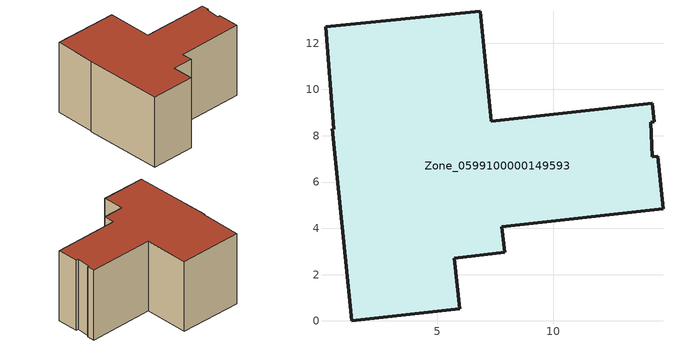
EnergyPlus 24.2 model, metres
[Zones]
Zone_0599100000149593
 floor ground (C_G): 5.73,2.71 5.97,0.52 1.31,0 0.45,8.31 0.53,8.29 0.17,12.71 6.85,13.39 7.32,8.62 14.28,9.41 14.36,8.6 14.23,8.59 14.28,7.1 14.52,7.12 14.75,4.85 7.78,4.07 7.91,2.96 z0
 wall outside (C_F): 5.97,0.52 5.73,2.71 7.91,2.96 7.78,4.07 14.75,4.85 14.52,7.12 14.28,7.1 14.23,8.59 14.36,8.6 14.28,9.41 7.32,8.62 6.85,13.39 0.17,12.71 0.53,8.29 0.45,8.31 1.31,0 5.97,0.52 z0:7.61
 roof outside (C_R): 0.53,8.29 0.45,8.31 1.31,0 5.97,0.52 5.73,2.71 7.91,2.96 7.78,4.07 14.75,4.85 14.52,7.12 14.28,7.1 14.23,8.59 14.36,8.6 14.28,9.41 7.32,8.62 6.85,13.39 0.17,12.71 z7.61
[BUILDING]
Pand.0599100000149593: North Axis=0; Terrain=City; Loads Convergence Tolerance Value=0.04; Temperature Convergence Tolerance Value=0.4; Solar Distribution=FullExterior; Maximum Number of Warmup Days=25; Minimum Number of Warmup Days=1
[Site:Location]
Rotterdam.The.Hague.AP_ZH_NLD Design_Conditions: Latitude=51.96; Longitude=4.45; Time Zone=1; Elevation=-4.5
[SITE:GROUNDTEMPERATURE:BUILDINGSURFACE]
18, 18, 18, 18, 18, 18, 18, 18, 18, 18, 18, 18
[MATERIAL] Thermal Absorptance=0.9; Solar Absorptance=0.7; Visible Absorptance=0.7
Name | Roughness | Thickness | Conductivity | Density | Specific Heat
G.D.1965 | MediumSmooth | 0.15 | 1 | 540 | 1210
F.D.1965 | Rough | 0.3 | 0.857143 | 1920 | 840
R.D.1965 | MediumRough | 0.2 | 0.08 | 1500 | 1000
[CONSTRUCTION]
C_G: G.D.1965
C_F: F.D.1965
C_R: R.D.1965
[ZONE]
Zone_0599100000149593: Type=1; Multiplier=1; Ceiling Height=Autocalculate; Volume=Autocalculate; Floor Area=autocalculate; Part of Total Floor Area=Yes
[ZONEINFILTRATION:DESIGNFLOWRATE]
Infil_Zone_0599100000149593: Zone or ZoneList or Space or SpaceList=Zone_0599100000149593; Schedule=AlwaysOn; Design Flow Rate Calculation Method=Flow/Area; Flow Rate per Floor Area=0.0042; Constant Term Coefficient=1; Temperature Term Coefficient=0; Velocity Term Coefficient=0; Velocity Squared Term Coefficient=0
[HVACTEMPLATE:ZONE:IDEALLOADSAIRSYSTEM]
Zone_0599100000149593: Maximum Heating Supply Air Temperature=50; Minimum Cooling Supply Air Temperature=13; Maximum Heating Supply Air Humidity Ratio=0.0156; Minimum Cooling Supply Air Humidity Ratio=0.0077; Heating Limit=NoLimit; Cooling Limit=NoLimit; Dehumidification Control Type=ConstantSensibleHeatRatio; Cooling Sensible Heat Ratio=0.7; Dehumidification Setpoint=60; Humidification Control Type=None; Humidification Setpoint=30; Outdoor Air Method=None; Outdoor Air Flow Rate per Person=0.00944; Outdoor Air Flow Rate per Zone Floor Area=0; Outdoor Air Flow Rate per Zone=0; Demand Controlled Ventilation Type=None; Outdoor Air Economizer Type=NoEconomizer; Heat Recovery Type=None; Sensible Heat Recovery Effectiveness=0.7; Latent Heat Recovery Effectiveness=0.65
[ZONECONTROL:THERMOSTAT]
ThermostatControl_Zone_0599100000149593: Zone or ZoneList=Zone_0599100000149593; Control Type Schedule=DualSetpointControlType; Control 1=Thermostat_Zone_0599100000149593; Temperature Difference Between Cutout And Setpoint=0
[THERMOSTATSETPOINT:DUALSETPOINT]
Thermostat_Zone_0599100000149593: Heating Setpoint Temperature Schedule=HeatingSetpoint_Zone_0599100000149593; Cooling Setpoint Temperature Schedule=CoolingSetpoint_Zone_0599100000149593
[SCHEDULE:COMPACT]
HeatingSetpoint_Zone_0599100000149593: Through: 12/31, For: AllDays, Until: 24:00, 21
CoolingSetpoint_Zone_0599100000149593: Through: 12/31, For: AllDays, Until: 24:00, 24
DualSetpointControlType: Through: 12/31, For: AllDays, Until: 24:00, 4
AlwaysOn: Through: 12/31, For: AllDays, Until: 24:00, 1
